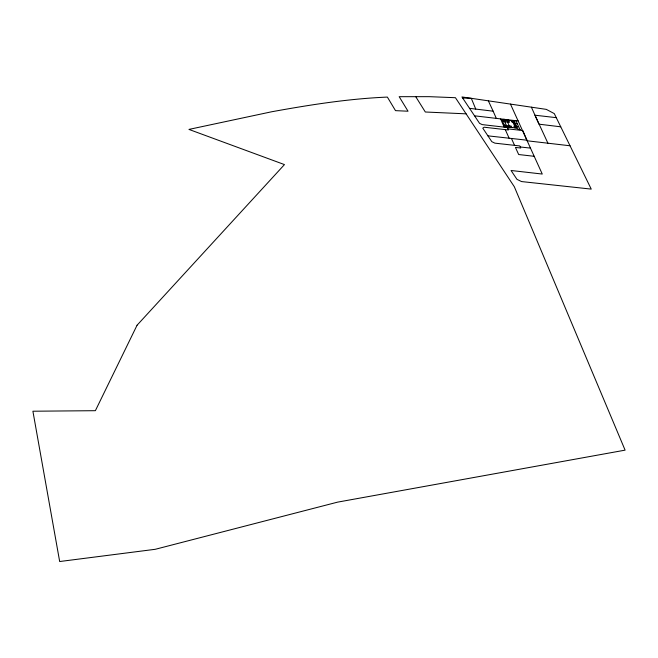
<?xml version="1.0" encoding="UTF-8"?>
<svg xmlns="http://www.w3.org/2000/svg" width="658" height="658" viewBox="0 0 658 658"><rect width="100%" height="100%" fill="white"/><g stroke="black" fill="none" stroke-linecap="round" stroke-linejoin="round"><path stroke-width="0.99" d="M475.759 109.088L471.301 98.322L461.941 96.948L462.64 97.984L471.301 98.322L546.313 109.376L554.291 113.612L591.246 189.109L521.539 181.567L516.966 179.346L511.052 170.488L542.266 174.049L510.468 104.096M466.111 113.842L425.315 112L415.642 96.529M462.64 97.984L479.583 123.367L482.174 124.601L507.318 127.487L507.943 128.894L522.814 130.531L527.157 140.796L570.034 145.772M507.943 128.894L508.42 129.988L484.189 127.216L482.775 128.145L491.806 141.667L494.89 143.148L519.804 145.944L520.272 146.981L530.48 148.108M516.744 126.443L518.636 126.657M504.349 125.152L506.339 125.374M514.803 126.328L513.931 126.229L514.671 127.833M506.405 125.513L511.167 126.048L511.743 127.298L506.989 126.764M487.915 135.844L526.885 140.187M504.176 120.554L508.897 121.088M502.548 121.179L504.538 121.401M512.969 122.355L512.105 122.256L511.373 120.669M504.719 121.788L509.465 122.322L508.338 119.855L503.617 119.32L507.071 126.978M515.362 123.465L517.254 123.679M534.206 156.3L518.677 154.531L515.444 147.425L520.741 148.017L520.272 146.981M556.273 117.659L534.979 115.208L547.917 143.205M474.541 115.816L518.364 120.998M469.549 108.34L493.146 111.186L496.346 118.448M560.748 126.813L538.976 124.173L531.393 107.18M488.351 100.838L493.146 111.186M512.237 120.768L515.543 127.923M507.557 122.108L509.251 125.834M511.439 138.468L514.548 145.352M505.286 129.626L509.127 138.205M500.672 118.966L504.135 127.117M137.053 325.241L95.377 410.691L32.9 411.217L59.672 561.529L155.255 549.298L337.603 502.136L625.1 450.146L514.35 186.782L455.435 97.705L429.246 96.668L399.167 96.685L408.034 111.218L395.507 110.651L387.373 97.08C348.46 98.725 309.893 104.828 271.622 111.778L188.928 129.412L284.462 164.59L137.053 325.241M516.662 128.055L505.073 126.755L501.832 119.592L513.355 120.891L516.662 128.055M520.026 129.651L518.134 129.445L513.988 120.496L515.872 120.71L520.026 129.651"/></g></svg>
